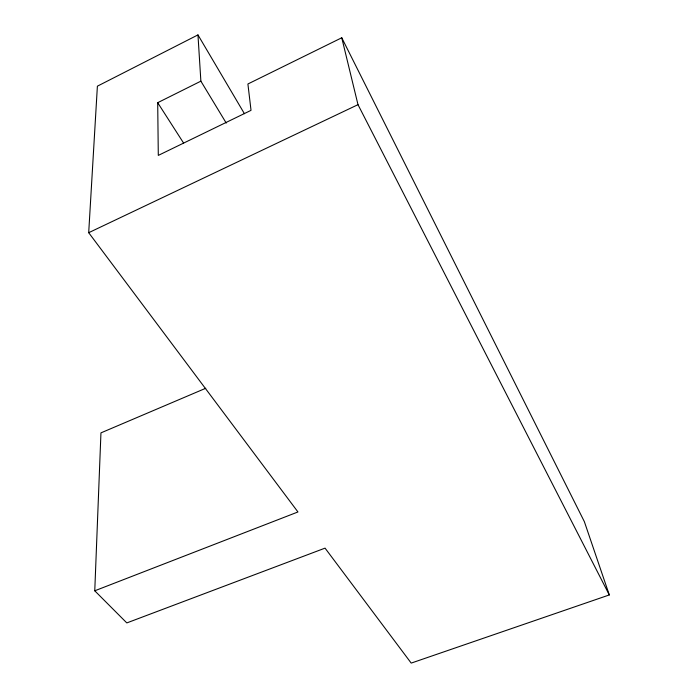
<?xml version="1.0" encoding="UTF-8"?>
<svg xmlns="http://www.w3.org/2000/svg" width="698" height="698" viewBox="0 0 698 698"><rect width="100%" height="100%" fill="white"/><g stroke="black" fill="none" stroke-linecap="round" stroke-linejoin="round"><path stroke-width="1.05" d="M94.762 590.796L297.95 511.966L88.698 232.696L97.388 86.177L197.962 34.9L200.876 81.16L157.696 102.693L158.298 155.401L251.027 110.345L247.903 83.987L341.758 37.771L584.366 521.668L609.302 594.94L411.201 663.1L325.05 548.131L126.809 622.921L94.762 590.796L100.948 432.873L205.77 388.263M88.698 232.696L357.995 104.665L341.758 37.771M157.696 102.693L183.591 143.055M200.876 81.16L226.239 123.066M197.962 34.9L244.422 113.704M357.995 104.665L609.302 594.94"/></g></svg>
